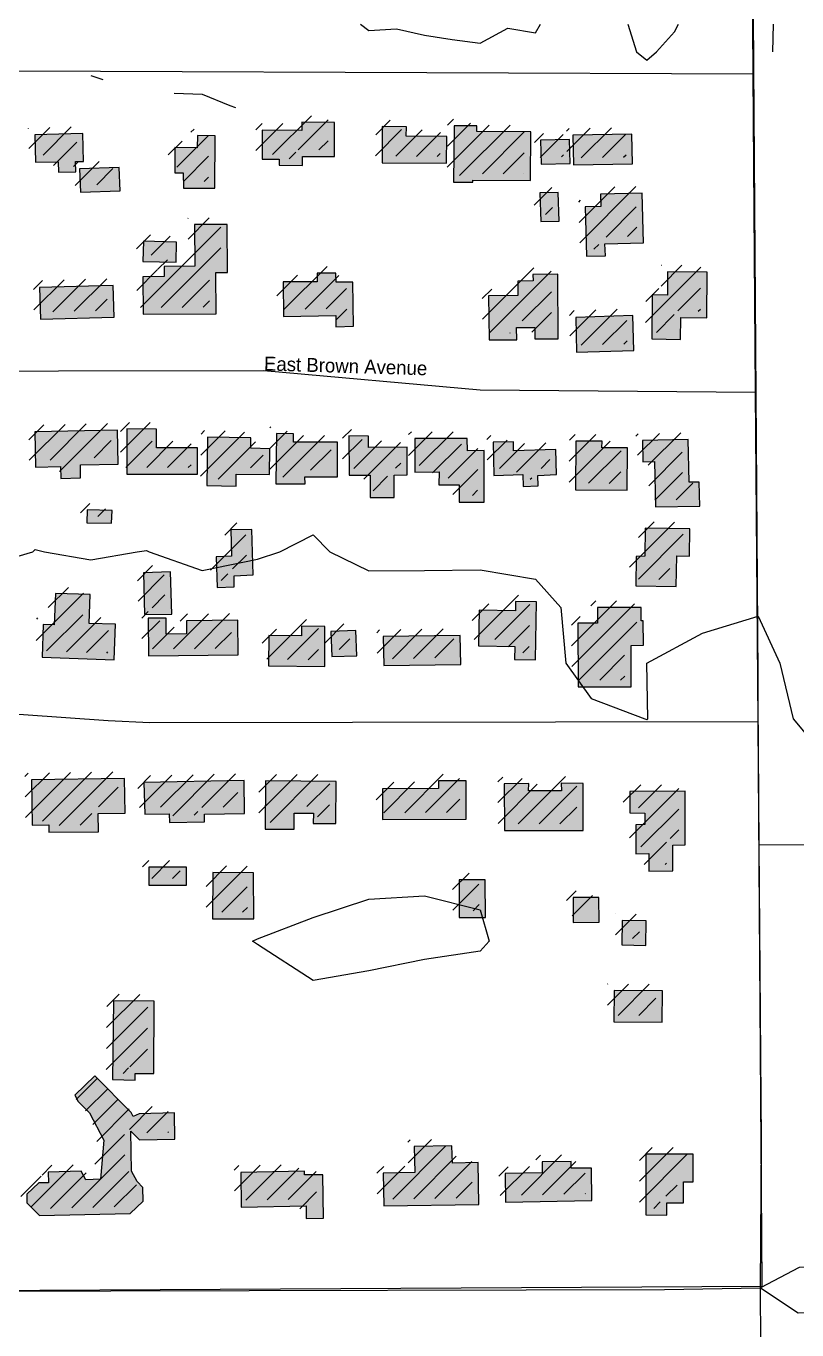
# Model space of a CAD drawing. Extents: x 6438959 to 7279357, y 1424492 to 2039161.
# Drawn here: x 6785905 to 6786737, y 1740423 to 1741830 of the extents above; entities that cross this region are included whole.
import ezdxf

# ---------------------------------------------------------------- set-up
doc = ezdxf.new("R2010")
doc.units = 21
for name, color, linetype in [('BUILDINGS', 9, 'Continuous'), ('CL_LOCAL', 4, 'Continuous'), ('CL_MAJOR', 2, 'Continuous'), ('CONTOUR_1FT', 251, 'Continuous'), ('CONTOUR_MAJOR', 92, 'Continuous'), ('PLSS_QQ', 8, 'Continuous'), ('PLSS_QQ_3D', 7, 'Continuous'), ('ROAD_LABELS', 3, 'Continuous')]:
    doc.layers.add(name, color=color, linetype=linetype)

msp = doc.modelspace()

# ---------------------------------------------------------------- hatches: boundary and pattern name
at = {"layer": 'BUILDINGS_HATCH'}
for points in [[(6786238, 1741726.5), (6786202.6, 1741726.6), (6786202.7, 1741717.9), (6786159.9, 1741718.2), (6786159.9, 1741686.9), (6786178, 1741686.7), (6786178.1, 1741680.2), (6786203.3, 1741680), (6786203.2, 1741689.8), (6786237.7, 1741689.8)], [(6786315.2, 1741711.5), (6786315.4, 1741721.7), (6786289.3, 1741721.9), (6786289.1, 1741682.9), (6786358.8, 1741682.4), (6786359.1, 1741711.1)], [(6786449.6, 1741716.2), (6786391.6, 1741716.5), (6786391.6, 1741722.7), (6786366.9, 1741722.9), (6786366.3, 1741662), (6786387.1, 1741661.8), (6786387.1, 1741664), (6786449.2, 1741663.8)], [(6785967.1, 1741684.3), (6785966.3, 1741714.5), (6785914.5, 1741713), (6785915.3, 1741683.5), (6785939.6, 1741684), (6785940, 1741672.7), (6785958.7, 1741673.3), (6785958.3, 1741684.2)], [(6786065.4, 1741699.3), (6786065.4, 1741672), (6786074.7, 1741672), (6786074.9, 1741655.6), (6786108.8, 1741655.6), (6786109, 1741712), (6786089.9, 1741712.2), (6786089.7, 1741699.1)], [(6786491.6, 1741707.9), (6786460.2, 1741707.2), (6786460.7, 1741681.4), (6786492.1, 1741682)], [(6786558.6, 1741713.9), (6786495, 1741712.6), (6786495.6, 1741680.6), (6786559.4, 1741681.8)], [(6786006.4, 1741652.5), (6786005.3, 1741677.7), (6785962.8, 1741676.2), (6785963.6, 1741651.1)], [(6786480.3, 1741620), (6786479.1, 1741650.9), (6786459.5, 1741650.4), (6786460.6, 1741619.5)], [(6786508.3, 1741635.2), (6786509.6, 1741582), (6786530.1, 1741582.5), (6786529.7, 1741595.3), (6786571.3, 1741596.4), (6786569.9, 1741650.2), (6786524.8, 1741649.1), (6786525.3, 1741635.7)], [(6786031.5, 1741519.5), (6786110, 1741519.8), (6786109.9, 1741564.5), (6786122.2, 1741564.6), (6786122.1, 1741616.3), (6786086.6, 1741616.1), (6786087, 1741571.3), (6786053.9, 1741571), (6786054, 1741560.1), (6786031.1, 1741559.9)], [(6786031, 1741576.3), (6786067, 1741575.5), (6786067.4, 1741597.3), (6786031.7, 1741598.1)], [(6786257.6, 1741554.1), (6786239.7, 1741553.9), (6786239.4, 1741563.8), (6786219.2, 1741563.6), (6786219.2, 1741554.5), (6786182.3, 1741554.2), (6786182.9, 1741517.1), (6786239.2, 1741517.9), (6786239.3, 1741505.9), (6786258.3, 1741506.4)], [(6786479.3, 1741492.9), (6786478.7, 1741562.5), (6786452, 1741562.2), (6786452.1, 1741555.3), (6786435.7, 1741555.2), (6786435.8, 1741539.5), (6786404.2, 1741539.3), (6786404.6, 1741491.6), (6786434.5, 1741491.8), (6786434.3, 1741504.9), (6786454, 1741505.1), (6786454.1, 1741492.7)], [(6786639.6, 1741515.4), (6786640.1, 1741564.9), (6786597.3, 1741565.3), (6786597.2, 1741540.1), (6786580.8, 1741540.4), (6786580.3, 1741492.7), (6786611.1, 1741492.2), (6786611.5, 1741515.9)], [(6785919.6, 1741548.4), (6785920.5, 1741514.2), (6785999.9, 1741516.3), (6785999, 1741550.5)], [(6786499, 1741478.5), (6786560.8, 1741480.1), (6786559.9, 1741518), (6786498.1, 1741516)], [(6785914.5, 1741392.5), (6785915.3, 1741354.3), (6785942.3, 1741354.9), (6785942.7, 1741342.1), (6785963.8, 1741342.7), (6785963.7, 1741356.9), (6786004.4, 1741357.6), (6786003.5, 1741394.3)], [(6786090.1, 1741375), (6786045.8, 1741375), (6786045.9, 1741395.4), (6786013.7, 1741395.5), (6786013.8, 1741346.7), (6786090, 1741346.6)], [(6786167.6, 1741346.2), (6786168, 1741374.2), (6786147.5, 1741374.8), (6786147.7, 1741386.1), (6786100.8, 1741386.8), (6786100.1, 1741334.3), (6786131.7, 1741333.9), (6786131.9, 1741346.6)], [(6786174.7, 1741336.4), (6786206.1, 1741336.3), (6786206, 1741343.9), (6786240.9, 1741343.9), (6786241.2, 1741381.4), (6786193.7, 1741381.3), (6786193.6, 1741390.4), (6786175.2, 1741390.7)], [(6786316.2, 1741375.8), (6786274.6, 1741375.5), (6786274.5, 1741387.8), (6786253.4, 1741388), (6786253.5, 1741345.8), (6786276.3, 1741345.6), (6786276.5, 1741321.6), (6786302.3, 1741321.4), (6786302.1, 1741345.8), (6786316.4, 1741345.9)], [(6786399.4, 1741372.1), (6786381.2, 1741372), (6786381.1, 1741385.4), (6786324.6, 1741385.3), (6786324.6, 1741348.9), (6786350.7, 1741349.1), (6786350.5, 1741335.3), (6786372.2, 1741335.1), (6786372.3, 1741316.5), (6786399.3, 1741316.4)], [(6786570.1, 1741383), (6786570.6, 1741360), (6786583.2, 1741360.5), (6786584.2, 1741311.4), (6786632.2, 1741312.1), (6786631.4, 1741338), (6786620.6, 1741337.9), (6786619.6, 1741384.1)], [(6786440.9, 1741346.2), (6786441.3, 1741333.5), (6786457.7, 1741334), (6786457.3, 1741345.3), (6786477.5, 1741346.2), (6786476.7, 1741373.5), (6786431, 1741372), (6786431, 1741381.8), (6786409, 1741381.3), (6786409.9, 1741345.2)], [(6786497.9, 1741329.9), (6786553.8, 1741329.3), (6786554, 1741375.2), (6786526.5, 1741375.3), (6786526.7, 1741382.3), (6786498.3, 1741382.4)], [(6785997.8, 1741307.6), (6785971.1, 1741308.2), (6785970.6, 1741294.3), (6785997.3, 1741293.8)], [(6786150.1, 1741237.9), (6786148.8, 1741287), (6786125.9, 1741286.5), (6786126.7, 1741258.1), (6786110.3, 1741257.6), (6786111.2, 1741224.5), (6786129.7, 1741225), (6786129.6, 1741237)], [(6786563.5, 1741258), (6786562.9, 1741226.3), (6786606.5, 1741225.6), (6786607.1, 1741258.4), (6786620.9, 1741258.1), (6786621.3, 1741287.6), (6786573.2, 1741288.3), (6786572.6, 1741258.1)], [(6786062.2, 1741195.7), (6786060.7, 1741241.2), (6786031.7, 1741240.2), (6786032.9, 1741195.1)], [(6785974.2, 1741216.8), (6785936.7, 1741217.9), (6785935.5, 1741184.1), (6785923.5, 1741184.3), (6785922.3, 1741149), (6786000.2, 1741146.4), (6786001.4, 1741184.6), (6785973, 1741185.5)], [(6786393.2, 1741161.2), (6786432.5, 1741160.8), (6786432, 1741146.6), (6786454.9, 1741146.4), (6786455.8, 1741208.7), (6786433.3, 1741209.3), (6786433, 1741199.1), (6786393.8, 1741199.8)], [(6786500.8, 1741117), (6786557.9, 1741117.1), (6786557.8, 1741161.8), (6786571.3, 1741162), (6786571.1, 1741188.5), (6786568.8, 1741188.5), (6786568.6, 1741202.7), (6786521.5, 1741202.7), (6786521.6, 1741185.9), (6786500.5, 1741185.8)], [(6786133.8, 1741151.5), (6786133.5, 1741189), (6786078.1, 1741188.5), (6786078.2, 1741174.3), (6786056.3, 1741174.1), (6786056.1, 1741191.2), (6786036.8, 1741191.1), (6786037.1, 1741150.7)], [(6786166.7, 1741139.7), (6786227.3, 1741139.1), (6786227.5, 1741182.4), (6786202.4, 1741182.6), (6786202.4, 1741172), (6786167, 1741172.5)], [(6786260.7, 1741178), (6786234, 1741177), (6786234.8, 1741149.7), (6786261.8, 1741150.7)], [(6786290.9, 1741140), (6786374.1, 1741141.4), (6786373.5, 1741172.7), (6786290.3, 1741171.3)], [(6785910.8, 1741016.7), (6785911.5, 1740967.9), (6785929.6, 1740968.1), (6785929.7, 1740960.1), (6785983, 1740960.5), (6785982.9, 1740980.2), (6786011.8, 1740980.8), (6786011.2, 1741018.3)], [(6786140.7, 1740980.4), (6786140.2, 1741016.1), (6786032.1, 1741013.7), (6786033, 1740979.5), (6786059.6, 1740980.1), (6786059.7, 1740970.6), (6786097.5, 1740971.3), (6786097.4, 1740979.7)], [(6786163.1, 1740963.4), (6786194.2, 1740963.3), (6786194.3, 1740980.8), (6786215.1, 1740980.6), (6786214.9, 1740969.7), (6786239.3, 1740969.5), (6786239.8, 1741015), (6786163.3, 1741015.5)], [(6786289.6, 1740973.9), (6786380.1, 1740974.3), (6786379.8, 1741015.5), (6786349.9, 1741015.6), (6786350, 1741007.2), (6786289.6, 1741007.1)], [(6786421.1, 1741012.5), (6786421.2, 1740961.9), (6786506.2, 1740961.9), (6786506.3, 1741012.9), (6786482.6, 1741013), (6786482.7, 1741004.7), (6786447.2, 1741004.7), (6786447.5, 1741012.7)], [(6786616.3, 1741004.3), (6786556.5, 1741004.2), (6786556.4, 1740980.9), (6786572.8, 1740980.6), (6786572.9, 1740968.3), (6786562.9, 1740968.2), (6786562.9, 1740936.9), (6786577, 1740937), (6786577.1, 1740918), (6786602.9, 1740918.3), (6786603, 1740946.3), (6786616.4, 1740946.4)], [(6786078.2, 1740922.3), (6786037.5, 1740922.4), (6786037.4, 1740903.1), (6786078.1, 1740903)], [(6786150.6, 1740916.4), (6786106.4, 1740916.7), (6786106.2, 1740866.5), (6786150.8, 1740866.5)], [(6786400.9, 1740868.2), (6786400.6, 1740908.9), (6786372.2, 1740908.7), (6786372.5, 1740867.9)], [(6786523.4, 1740863), (6786523.2, 1740889.6), (6786495.3, 1740889.7), (6786495.3, 1740862.8)], [(6786573.7, 1740837.9), (6786574.1, 1740864.5), (6786548.3, 1740865), (6786547.9, 1740838.4)], [(6786042.9, 1740699.6), (6786043.4, 1740777.8), (6785999.2, 1740778.2), (6785998.4, 1740693), (6786022.7, 1740692.5), (6786022.6, 1740699.8)], [(6786591.7, 1740788.9), (6786539.5, 1740789.2), (6786539.2, 1740755.3), (6786591.6, 1740755)], [(6785919.6, 1740546.3), (6786017.4, 1740548.6), (6786031.4, 1740561.8), (6786031, 1740576.4), (6786024.8, 1740582.9), (6786018.8, 1740594.1), (6786017.9, 1740637.5), (6786027.3, 1740628.1), (6786065.7, 1740628.7), (6786065.2, 1740657.1), (6786027.1, 1740656.1), (6786020.7, 1740653.1), (6786018.3, 1740657.5), (6785979.3, 1740697.2), (6785957.8, 1740676.3), (6785961.4, 1740669.4), (6785973.5, 1740657.1), (6785989, 1740627.7), (6785985.2, 1740585.5), (6785969.4, 1740585), (6785964.6, 1740594.1), (6785928.9, 1740593), (6785929.3, 1740581.7), (6785918.7, 1740581.7), (6785906, 1740569.2), (6785906, 1740560.1)], [(6786291, 1740556.7), (6786393.5, 1740558.2), (6786392.8, 1740603.4), (6786365, 1740602.8), (6786364.6, 1740621.4), (6786323.8, 1740620.7), (6786324.4, 1740592.6), (6786290.4, 1740592)], [(6786625, 1740612.6), (6786573.8, 1740612.5), (6786573.7, 1740547), (6786596.3, 1740546.8), (6786596.5, 1740559.9), (6786614.3, 1740560), (6786614.4, 1740582.6), (6786625, 1740582.7)], [(6786421.9, 1740591.6), (6786422.5, 1740560.7), (6786515.6, 1740562.5), (6786515, 1740597.5), (6786493.3, 1740597.3), (6786493.3, 1740604.6), (6786461.9, 1740604.3), (6786462, 1740592.3)], [(6786205.4, 1740594.2), (6786136.6, 1740592.9), (6786137.2, 1740555.4), (6786207.2, 1740556.7), (6786207.3, 1740543.2), (6786225.8, 1740543.4), (6786225.1, 1740590.4), (6786205.5, 1740590.2)]]:
    msp.add_hatch(color=251, dxfattribs=at).paths.add_polyline_path(points)
at = {"layer": 'BUILDINGS_SHADOW'}
h = msp.add_hatch(dxfattribs=at)
h.set_pattern_fill('ANSI31', scale=5)
h.paths.add_polyline_path([(6785960.2, 1741691.5), (6785959.4, 1741721.7), (6785907.5, 1741720.2), (6785908.3, 1741690.7), (6785932.7, 1741691.2), (6785933, 1741679.9), (6785951.8, 1741680.5), (6785951.4, 1741691.4)])
h = msp.add_hatch(dxfattribs=at)
h.set_pattern_fill('ANSI31', scale=5)
h.paths.add_polyline_path([(6786231.1, 1741733.7), (6786195.6, 1741733.8), (6786195.7, 1741725.1), (6786152.9, 1741725.4), (6786152.9, 1741694.1), (6786171.1, 1741693.9), (6786171.1, 1741687.4), (6786196.3, 1741687.2), (6786196.2, 1741697), (6786230.8, 1741696.9)])
h = msp.add_hatch(dxfattribs=at)
h.set_pattern_fill('ANSI31', scale=5)
h.paths.add_polyline_path([(6786308.2, 1741718.7), (6786308.5, 1741728.9), (6786282.4, 1741729), (6786282.1, 1741690.1), (6786351.8, 1741689.6), (6786352.2, 1741718.3)])
h = msp.add_hatch(dxfattribs=at)
h.set_pattern_fill('ANSI31', scale=5)
h.paths.add_polyline_path([(6786442.7, 1741723.4), (6786384.7, 1741723.7), (6786384.6, 1741729.9), (6786360, 1741730), (6786359.3, 1741669.2), (6786380.1, 1741669), (6786380.1, 1741671.2), (6786442.2, 1741671)])
h = msp.add_hatch(dxfattribs=at)
h.set_pattern_fill('ANSI31', scale=5)
h.paths.add_polyline_path([(6786551.6, 1741721.1), (6786488.1, 1741719.8), (6786488.6, 1741687.8), (6786552.5, 1741689)])
h = msp.add_hatch(dxfattribs=at)
h.set_pattern_fill('ANSI31', scale=5)
h.paths.add_polyline_path([(6786058.5, 1741706.5), (6786058.4, 1741679.1), (6786067.8, 1741679.2), (6786067.9, 1741662.8), (6786101.9, 1741662.8), (6786102, 1741719.2), (6786083, 1741719.4), (6786082.8, 1741706.3)])
h = msp.add_hatch(dxfattribs=at)
h.set_pattern_fill('ANSI31', scale=5)
h.paths.add_polyline_path([(6786484.6, 1741715), (6786453.3, 1741714.4), (6786453.8, 1741688.6), (6786485.1, 1741689.2)])
h = msp.add_hatch(dxfattribs=at)
h.set_pattern_fill('ANSI31', scale=5)
h.paths.add_polyline_path([(6785999.4, 1741659.7), (6785998.3, 1741684.8), (6785955.9, 1741683.4), (6785956.7, 1741658.3)])
h = msp.add_hatch(dxfattribs=at)
h.set_pattern_fill('ANSI31', scale=5)
h.paths.add_polyline_path([(6786473.3, 1741627.2), (6786472.2, 1741658.1), (6786452.6, 1741657.6), (6786453.7, 1741626.7)])
h = msp.add_hatch(dxfattribs=at)
h.set_pattern_fill('ANSI31', scale=5)
h.paths.add_polyline_path([(6786501.3, 1741642.4), (6786502.6, 1741589.2), (6786523.1, 1741589.7), (6786522.7, 1741602.5), (6786564.3, 1741603.6), (6786563, 1741657.4), (6786517.9, 1741656.3), (6786518.3, 1741642.9)])
h = msp.add_hatch(dxfattribs=at)
h.set_pattern_fill('ANSI31', scale=5)
h.paths.add_polyline_path([(6786024.5, 1741526.7), (6786103, 1741526.9), (6786102.9, 1741571.7), (6786115.2, 1741571.8), (6786115.1, 1741623.5), (6786079.7, 1741623.2), (6786080, 1741578.5), (6786046.9, 1741578.2), (6786047, 1741567.3), (6786024.2, 1741567.1)])
h = msp.add_hatch(dxfattribs=at)
h.set_pattern_fill('ANSI31', scale=5)
h.paths.add_polyline_path([(6786024.1, 1741583.5), (6786060.1, 1741582.7), (6786060.5, 1741604.5), (6786024.8, 1741605.3)])
h = msp.add_hatch(dxfattribs=at)
h.set_pattern_fill('ANSI31', scale=5)
h.paths.add_polyline_path([(6786250.7, 1741561.3), (6786232.8, 1741561.1), (6786232.4, 1741571), (6786212.2, 1741570.8), (6786212.3, 1741561.7), (6786175.4, 1741561.4), (6786176, 1741524.3), (6786232.2, 1741525.1), (6786232.3, 1741513.1), (6786251.3, 1741513.6)])
h = msp.add_hatch(dxfattribs=at)
h.set_pattern_fill('ANSI31', scale=5)
h.paths.add_polyline_path([(6786472.3, 1741500.1), (6786471.7, 1741569.7), (6786445.1, 1741569.4), (6786445.1, 1741562.5), (6786428.7, 1741562.4), (6786428.9, 1741546.7), (6786397.2, 1741546.5), (6786397.6, 1741498.8), (6786427.5, 1741499), (6786427.4, 1741512.1), (6786447, 1741512.3), (6786447.1, 1741499.9)])
h = msp.add_hatch(dxfattribs=at)
h.set_pattern_fill('ANSI31', scale=5)
h.paths.add_polyline_path([(6786632.7, 1741522.5), (6786633.1, 1741572.1), (6786590.4, 1741572.5), (6786590.3, 1741547.3), (6786573.9, 1741547.6), (6786573.4, 1741499.9), (6786604.1, 1741499.4), (6786604.5, 1741523)])
h = msp.add_hatch(dxfattribs=at)
h.set_pattern_fill('ANSI31', scale=5)
h.paths.add_polyline_path([(6785912.7, 1741555.6), (6785913.5, 1741521.4), (6785992.9, 1741523.5), (6785992, 1741557.7)])
h = msp.add_hatch(dxfattribs=at)
h.set_pattern_fill('ANSI31', scale=5)
h.paths.add_polyline_path([(6786492.1, 1741485.7), (6786553.9, 1741487.3), (6786553, 1741525.2), (6786491.2, 1741523.2)])
h = msp.add_hatch(dxfattribs=at)
h.set_pattern_fill('ANSI31', scale=5)
h.paths.add_polyline_path([(6785907.5, 1741399.7), (6785908.4, 1741361.5), (6785935.3, 1741362.1), (6785935.7, 1741349.3), (6785956.8, 1741349.9), (6785956.7, 1741364.1), (6785997.4, 1741364.8), (6785996.5, 1741401.5)])
h = msp.add_hatch(dxfattribs=at)
h.set_pattern_fill('ANSI31', scale=5)
h.paths.add_polyline_path([(6786083.1, 1741382.2), (6786038.9, 1741382.2), (6786039, 1741402.6), (6786006.8, 1741402.7), (6786006.9, 1741353.9), (6786083, 1741353.8)])
h = msp.add_hatch(dxfattribs=at)
h.set_pattern_fill('ANSI31', scale=5)
h.paths.add_polyline_path([(6786167.8, 1741343.6), (6786199.1, 1741343.5), (6786199.1, 1741351.1), (6786233.9, 1741351.1), (6786234.2, 1741388.6), (6786186.8, 1741388.5), (6786186.7, 1741397.6), (6786168.2, 1741397.9)])
h = msp.add_hatch(dxfattribs=at)
h.set_pattern_fill('ANSI31', scale=5)
h.paths.add_polyline_path([(6786160.7, 1741353.4), (6786161, 1741381.4), (6786140.5, 1741382), (6786140.7, 1741393.3), (6786093.9, 1741394), (6786093.1, 1741341.5), (6786124.7, 1741341.1), (6786124.9, 1741353.8)])
h = msp.add_hatch(dxfattribs=at)
h.set_pattern_fill('ANSI31', scale=5)
h.paths.add_polyline_path([(6786309.2, 1741383), (6786267.6, 1741382.6), (6786267.5, 1741395), (6786246.5, 1741395.2), (6786246.5, 1741353), (6786269.4, 1741352.8), (6786269.6, 1741328.8), (6786295.3, 1741328.6), (6786295.1, 1741353), (6786309.5, 1741353.1)])
h = msp.add_hatch(dxfattribs=at)
h.set_pattern_fill('ANSI31', scale=5)
h.paths.add_polyline_path([(6786392.5, 1741379.3), (6786374.3, 1741379.2), (6786374.2, 1741392.6), (6786317.7, 1741392.5), (6786317.7, 1741356.1), (6786343.7, 1741356.3), (6786343.6, 1741342.5), (6786365.2, 1741342.3), (6786365.4, 1741323.7), (6786392.3, 1741323.6)])
h = msp.add_hatch(dxfattribs=at)
h.set_pattern_fill('ANSI31', scale=5)
h.paths.add_polyline_path([(6786434, 1741353.4), (6786434.4, 1741340.7), (6786450.8, 1741341.2), (6786450.4, 1741352.5), (6786470.6, 1741353.4), (6786469.8, 1741380.7), (6786424.1, 1741379.2), (6786424, 1741389), (6786402.1, 1741388.5), (6786402.9, 1741352.4)])
h = msp.add_hatch(dxfattribs=at)
h.set_pattern_fill('ANSI31', scale=5)
h.paths.add_polyline_path([(6786490.9, 1741337.1), (6786546.9, 1741336.5), (6786547.1, 1741382.4), (6786519.6, 1741382.5), (6786519.8, 1741389.4), (6786491.4, 1741389.6)])
h = msp.add_hatch(dxfattribs=at)
h.set_pattern_fill('ANSI31', scale=5)
h.paths.add_polyline_path([(6786563.1, 1741390.2), (6786563.6, 1741367.2), (6786576.2, 1741367.7), (6786577.2, 1741318.5), (6786625.2, 1741319.3), (6786624.4, 1741345.2), (6786613.6, 1741345.1), (6786612.6, 1741391.3)])
h = msp.add_hatch(dxfattribs=at)
h.set_pattern_fill('ANSI31', scale=5)
h.paths.add_polyline_path([(6785990.8, 1741314.8), (6785964.1, 1741315.3), (6785963.7, 1741301.5), (6785990.3, 1741301)])
h = msp.add_hatch(dxfattribs=at)
h.set_pattern_fill('ANSI31', scale=5)
h.paths.add_polyline_path([(6786143.1, 1741245.1), (6786141.8, 1741294.2), (6786119, 1741293.7), (6786119.8, 1741265.3), (6786103.4, 1741264.8), (6786104.3, 1741231.7), (6786122.7, 1741232.2), (6786122.6, 1741244.2)])
h = msp.add_hatch(dxfattribs=at)
h.set_pattern_fill('ANSI31', scale=5)
h.paths.add_polyline_path([(6786556.6, 1741265.2), (6786555.9, 1741233.5), (6786599.6, 1741232.8), (6786600.2, 1741265.6), (6786614, 1741265.3), (6786614.3, 1741294.8), (6786566.3, 1741295.5), (6786565.6, 1741265.3)])
h = msp.add_hatch(dxfattribs=at)
h.set_pattern_fill('ANSI31', scale=5)
h.paths.add_polyline_path([(6786055.3, 1741202.8), (6786053.7, 1741248.4), (6786024.8, 1741247.4), (6786026, 1741202.2)])
h = msp.add_hatch(dxfattribs=at)
h.set_pattern_fill('ANSI31', scale=5)
h.paths.add_polyline_path([(6785967.2, 1741224), (6785929.7, 1741225.1), (6785928.5, 1741191.3), (6785916.5, 1741191.5), (6785915.4, 1741156.2), (6785993.3, 1741153.5), (6785994.4, 1741191.8), (6785966, 1741192.7)])
h = msp.add_hatch(dxfattribs=at)
h.set_pattern_fill('ANSI31', scale=5)
h.paths.add_polyline_path([(6786386.3, 1741168.4), (6786425.5, 1741168), (6786425.1, 1741153.8), (6786447.9, 1741153.6), (6786448.9, 1741215.9), (6786426.3, 1741216.4), (6786426.1, 1741206.3), (6786386.8, 1741207)])
h = msp.add_hatch(dxfattribs=at)
h.set_pattern_fill('ANSI31', scale=5)
h.paths.add_polyline_path([(6786493.9, 1741124.2), (6786551, 1741124.3), (6786550.9, 1741169), (6786564.4, 1741169.2), (6786564.2, 1741195.7), (6786561.8, 1741195.7), (6786561.7, 1741209.9), (6786514.5, 1741209.9), (6786514.7, 1741193.1), (6786493.6, 1741193)])
h = msp.add_hatch(dxfattribs=at)
h.set_pattern_fill('ANSI31', scale=5)
h.paths.add_polyline_path([(6786126.8, 1741158.6), (6786126.5, 1741196.2), (6786071.2, 1741195.7), (6786071.3, 1741181.5), (6786049.3, 1741181.3), (6786049.2, 1741198.4), (6786029.8, 1741198.3), (6786030.2, 1741157.9)])
h = msp.add_hatch(dxfattribs=at)
h.set_pattern_fill('ANSI31', scale=5)
h.paths.add_polyline_path([(6786159.7, 1741146.9), (6786220.4, 1741146.3), (6786220.6, 1741189.6), (6786195.4, 1741189.8), (6786195.5, 1741179.2), (6786160.1, 1741179.7)])
h = msp.add_hatch(dxfattribs=at)
h.set_pattern_fill('ANSI31', scale=5)
h.paths.add_polyline_path([(6786253.7, 1741185.2), (6786227.1, 1741184.2), (6786227.9, 1741156.9), (6786254.8, 1741157.9)])
h = msp.add_hatch(dxfattribs=at)
h.set_pattern_fill('ANSI31', scale=5)
h.paths.add_polyline_path([(6786283.9, 1741147.2), (6786367.1, 1741148.6), (6786366.6, 1741179.9), (6786283.4, 1741178.5)])
h = msp.add_hatch(dxfattribs=at)
h.set_pattern_fill('ANSI31', scale=5)
h.paths.add_polyline_path([(6785903.8, 1741023.9), (6785904.5, 1740975.1), (6785922.7, 1740975.3), (6785922.8, 1740967.3), (6785976.1, 1740967.7), (6785975.9, 1740987.4), (6786004.9, 1740988), (6786004.3, 1741025.5)])
h = msp.add_hatch(dxfattribs=at)
h.set_pattern_fill('ANSI31', scale=5)
h.paths.add_polyline_path([(6786133.8, 1740987.6), (6786133.2, 1741023.2), (6786025.1, 1741020.9), (6786026, 1740986.7), (6786052.7, 1740987.3), (6786052.7, 1740977.8), (6786090.5, 1740978.5), (6786090.4, 1740986.8)])
h = msp.add_hatch(dxfattribs=at)
h.set_pattern_fill('ANSI31', scale=5)
h.paths.add_polyline_path([(6786156.2, 1740970.6), (6786187.2, 1740970.5), (6786187.4, 1740988), (6786208.2, 1740987.8), (6786208, 1740976.9), (6786232.3, 1740976.7), (6786232.8, 1741022.2), (6786156.4, 1741022.7)])
h = msp.add_hatch(dxfattribs=at)
h.set_pattern_fill('ANSI31', scale=5)
h.paths.add_polyline_path([(6786282.7, 1740981.1), (6786373.2, 1740981.5), (6786372.8, 1741022.7), (6786342.9, 1741022.8), (6786343, 1741014.4), (6786282.7, 1741014.3)])
h = msp.add_hatch(dxfattribs=at)
h.set_pattern_fill('ANSI31', scale=5)
h.paths.add_polyline_path([(6786414.2, 1741019.7), (6786414.3, 1740969.1), (6786499.2, 1740969.1), (6786499.4, 1741020.1), (6786475.7, 1741020.2), (6786475.7, 1741011.9), (6786440.3, 1741011.9), (6786440.5, 1741019.9)])
h = msp.add_hatch(dxfattribs=at)
h.set_pattern_fill('ANSI31', scale=5)
h.paths.add_polyline_path([(6786609.3, 1741011.5), (6786549.6, 1741011.4), (6786549.5, 1740988.1), (6786565.9, 1740987.8), (6786566, 1740975.5), (6786556, 1740975.4), (6786556, 1740944.1), (6786570, 1740944.2), (6786570.2, 1740925.2), (6786596, 1740925.4), (6786596, 1740953.5), (6786609.5, 1740953.6)])
h = msp.add_hatch(dxfattribs=at)
h.set_pattern_fill('ANSI31', scale=5)
h.paths.add_polyline_path([(6786071.3, 1740929.5), (6786030.6, 1740929.6), (6786030.4, 1740910.3), (6786071.2, 1740910.2)])
h = msp.add_hatch(dxfattribs=at)
h.set_pattern_fill('ANSI31', scale=5)
h.paths.add_polyline_path([(6786143.7, 1740923.6), (6786099.5, 1740923.9), (6786099.3, 1740873.7), (6786143.8, 1740873.7)])
h = msp.add_hatch(dxfattribs=at)
h.set_pattern_fill('ANSI31', scale=5)
h.paths.add_polyline_path([(6786394, 1740875.4), (6786393.6, 1740916.1), (6786365.2, 1740915.9), (6786365.5, 1740875.1)])
h = msp.add_hatch(dxfattribs=at)
h.set_pattern_fill('ANSI31', scale=5)
h.paths.add_polyline_path([(6786516.4, 1740870.2), (6786516.2, 1740896.8), (6786488.4, 1740896.9), (6786488.3, 1740869.9)])
h = msp.add_hatch(dxfattribs=at)
h.set_pattern_fill('ANSI31', scale=5)
h.paths.add_polyline_path([(6786566.7, 1740845.1), (6786567.1, 1740871.7), (6786541.3, 1740872.2), (6786541, 1740845.6)])
h = msp.add_hatch(dxfattribs=at)
h.set_pattern_fill('ANSI31', scale=5)
h.paths.add_polyline_path([(6786584.7, 1740796.1), (6786532.6, 1740796.4), (6786532.3, 1740762.5), (6786584.7, 1740762.2)])
h = msp.add_hatch(dxfattribs=at)
h.set_pattern_fill('ANSI31', scale=5)
h.paths.add_polyline_path([(6786035.9, 1740706.8), (6786036.4, 1740785), (6785992.2, 1740785.4), (6785991.4, 1740700.2), (6786015.8, 1740699.7), (6786015.7, 1740707)])
h = msp.add_hatch(dxfattribs=at)
h.set_pattern_fill('ANSI31', scale=5)
h.paths.add_polyline_path([(6785912.7, 1740553.5), (6786010.5, 1740555.8), (6786024.4, 1740569), (6786024, 1740583.6), (6786017.8, 1740590.1), (6786011.9, 1740601.3), (6786010.9, 1740644.6), (6786020.4, 1740635.3), (6786058.8, 1740635.9), (6786058.2, 1740664.3), (6786020.2, 1740663.3), (6786013.7, 1740660.3), (6786011.4, 1740664.7), (6785972.4, 1740704.4), (6785950.9, 1740683.5), (6785954.4, 1740676.6), (6785966.5, 1740664.3), (6785982, 1740634.9), (6785978.3, 1740592.7), (6785962.4, 1740592.2), (6785957.7, 1740601.2), (6785922, 1740600.2), (6785922.3, 1740588.9), (6785911.8, 1740588.9), (6785899, 1740576.4), (6785899.1, 1740567.3)])
h = msp.add_hatch(dxfattribs=at)
h.set_pattern_fill('ANSI31', scale=5)
h.paths.add_polyline_path([(6786284, 1740563.9), (6786386.5, 1740565.4), (6786385.9, 1740610.6), (6786358.1, 1740610), (6786357.6, 1740628.6), (6786316.9, 1740627.9), (6786317.4, 1740599.8), (6786283.4, 1740599.2)])
h = msp.add_hatch(dxfattribs=at)
h.set_pattern_fill('ANSI31', scale=5)
h.paths.add_polyline_path([(6786415, 1740598.8), (6786415.5, 1740567.9), (6786508.7, 1740569.7), (6786508.1, 1740604.7), (6786486.4, 1740604.5), (6786486.3, 1740611.8), (6786455, 1740611.5), (6786455.1, 1740599.5)])
h = msp.add_hatch(dxfattribs=at)
h.set_pattern_fill('ANSI31', scale=5)
h.paths.add_polyline_path([(6786618.1, 1740619.8), (6786566.8, 1740619.7), (6786566.8, 1740554.2), (6786589.3, 1740554), (6786589.5, 1740567.1), (6786607.4, 1740567.2), (6786607.5, 1740589.8), (6786618, 1740589.9)])
h = msp.add_hatch(dxfattribs=at)
h.set_pattern_fill('ANSI31', scale=5)
h.paths.add_polyline_path([(6786198.5, 1740601.4), (6786129.6, 1740600.1), (6786130.2, 1740562.6), (6786200.2, 1740563.9), (6786200.4, 1740550.4), (6786218.8, 1740550.6), (6786218.1, 1740597.6), (6786198.5, 1740597.4)])

# ---------------------------------------------------------------- linework, layer by layer
at = {"layer": 'BUILDINGS'}
for points in [[(6786238, 1741726.5), (6786202.6, 1741726.6), (6786202.7, 1741717.9), (6786159.9, 1741718.2), (6786159.9, 1741686.9), (6786178, 1741686.7), (6786178.1, 1741680.2), (6786203.3, 1741680), (6786203.2, 1741689.8), (6786237.7, 1741689.8), (6786238, 1741726.5)], [(6786315.2, 1741711.5), (6786315.4, 1741721.7), (6786289.3, 1741721.9), (6786289.1, 1741682.9), (6786358.8, 1741682.4), (6786359.1, 1741711.1), (6786315.2, 1741711.5)], [(6786449.6, 1741716.2), (6786391.6, 1741716.5), (6786391.6, 1741722.7), (6786366.9, 1741722.9), (6786366.3, 1741662), (6786387.1, 1741661.8), (6786387.1, 1741664), (6786449.2, 1741663.8), (6786449.6, 1741716.2)], [(6785967.1, 1741684.3), (6785966.3, 1741714.5), (6785914.5, 1741713), (6785915.3, 1741683.5), (6785939.6, 1741684), (6785940, 1741672.7), (6785958.7, 1741673.3), (6785958.3, 1741684.2), (6785967.1, 1741684.3)], [(6786065.4, 1741699.3), (6786065.4, 1741672), (6786074.7, 1741672), (6786074.9, 1741655.6), (6786108.8, 1741655.6), (6786109, 1741712), (6786089.9, 1741712.2), (6786089.7, 1741699.1), (6786065.4, 1741699.3)], [(6786491.6, 1741707.9), (6786460.2, 1741707.2), (6786460.7, 1741681.4), (6786492.1, 1741682), (6786491.6, 1741707.9)], [(6786558.6, 1741713.9), (6786495, 1741712.6), (6786495.6, 1741680.6), (6786559.4, 1741681.8), (6786558.6, 1741713.9)], [(6786006.4, 1741652.5), (6786005.3, 1741677.7), (6785962.8, 1741676.2), (6785963.6, 1741651.1), (6786006.4, 1741652.5)], [(6786480.3, 1741620), (6786479.1, 1741650.9), (6786459.5, 1741650.4), (6786460.6, 1741619.5), (6786480.3, 1741620)], [(6786508.3, 1741635.2), (6786509.6, 1741582), (6786530.1, 1741582.5), (6786529.7, 1741595.3), (6786571.3, 1741596.4), (6786569.9, 1741650.2), (6786524.8, 1741649.1), (6786525.3, 1741635.7), (6786508.3, 1741635.2)], [(6786031.5, 1741519.5), (6786110, 1741519.8), (6786109.9, 1741564.5), (6786122.2, 1741564.6), (6786122.1, 1741616.3), (6786086.6, 1741616.1), (6786087, 1741571.3), (6786053.9, 1741571), (6786054, 1741560.1), (6786031.1, 1741559.9), (6786031.5, 1741519.5)], [(6786031, 1741576.3), (6786067, 1741575.5), (6786067.4, 1741597.3), (6786031.7, 1741598.1), (6786031, 1741576.3)], [(6786257.6, 1741554.1), (6786239.7, 1741553.9), (6786239.4, 1741563.8), (6786219.2, 1741563.6), (6786219.2, 1741554.5), (6786182.3, 1741554.2), (6786182.9, 1741517.1), (6786239.2, 1741517.9), (6786239.3, 1741505.9), (6786258.3, 1741506.4), (6786257.6, 1741554.1)], [(6786479.3, 1741492.9), (6786478.7, 1741562.5), (6786452, 1741562.2), (6786452.1, 1741555.3), (6786435.7, 1741555.2), (6786435.8, 1741539.5), (6786404.2, 1741539.3), (6786404.6, 1741491.6), (6786434.5, 1741491.8), (6786434.3, 1741504.9), (6786454, 1741505.1), (6786454.1, 1741492.7), (6786479.3, 1741492.9)], [(6786639.6, 1741515.4), (6786640.1, 1741564.9), (6786597.3, 1741565.3), (6786597.2, 1741540.1), (6786580.8, 1741540.4), (6786580.3, 1741492.7), (6786611.1, 1741492.2), (6786611.5, 1741515.9), (6786639.6, 1741515.4)], [(6785919.6, 1741548.4), (6785920.5, 1741514.2), (6785999.9, 1741516.3), (6785999, 1741550.5), (6785919.6, 1741548.4)], [(6786499, 1741478.5), (6786560.8, 1741480.1), (6786559.9, 1741518), (6786498.1, 1741516), (6786499, 1741478.5)], [(6785914.5, 1741392.5), (6785915.3, 1741354.3), (6785942.3, 1741354.9), (6785942.7, 1741342.1), (6785963.8, 1741342.7), (6785963.7, 1741356.9), (6786004.4, 1741357.6), (6786003.5, 1741394.3), (6785914.5, 1741392.5)], [(6786090.1, 1741375), (6786045.8, 1741375), (6786045.9, 1741395.4), (6786013.7, 1741395.5), (6786013.8, 1741346.7), (6786090, 1741346.6), (6786090.1, 1741375)], [(6786167.6, 1741346.2), (6786168, 1741374.2), (6786147.5, 1741374.8), (6786147.7, 1741386.1), (6786100.8, 1741386.8), (6786100.1, 1741334.3), (6786131.7, 1741333.9), (6786131.9, 1741346.6), (6786167.6, 1741346.2)], [(6786174.7, 1741336.4), (6786206.1, 1741336.3), (6786206, 1741343.9), (6786240.9, 1741343.9), (6786241.2, 1741381.4), (6786193.7, 1741381.3), (6786193.6, 1741390.4), (6786175.2, 1741390.7), (6786174.7, 1741336.4)], [(6786316.2, 1741375.8), (6786274.6, 1741375.5), (6786274.5, 1741387.8), (6786253.4, 1741388), (6786253.5, 1741345.8), (6786276.3, 1741345.6), (6786276.5, 1741321.6), (6786302.3, 1741321.4), (6786302.1, 1741345.8), (6786316.4, 1741345.9), (6786316.2, 1741375.8)], [(6786399.4, 1741372.1), (6786381.2, 1741372), (6786381.1, 1741385.4), (6786324.6, 1741385.3), (6786324.6, 1741348.9), (6786350.7, 1741349.1), (6786350.5, 1741335.3), (6786372.2, 1741335.1), (6786372.3, 1741316.5), (6786399.3, 1741316.4), (6786399.4, 1741372.1)], [(6786570.1, 1741383), (6786570.6, 1741360), (6786583.2, 1741360.5), (6786584.2, 1741311.4), (6786632.2, 1741312.1), (6786631.4, 1741338), (6786620.6, 1741337.9), (6786619.6, 1741384.1), (6786570.1, 1741383)], [(6786440.9, 1741346.2), (6786441.3, 1741333.5), (6786457.7, 1741334), (6786457.3, 1741345.3), (6786477.5, 1741346.2), (6786476.7, 1741373.5), (6786431, 1741372), (6786431, 1741381.8), (6786409, 1741381.3), (6786409.9, 1741345.2), (6786440.9, 1741346.2)], [(6786497.9, 1741329.9), (6786553.8, 1741329.3), (6786554, 1741375.2), (6786526.5, 1741375.3), (6786526.7, 1741382.3), (6786498.3, 1741382.4), (6786497.9, 1741329.9)], [(6785997.8, 1741307.6), (6785971.1, 1741308.2), (6785970.6, 1741294.3), (6785997.3, 1741293.8), (6785997.8, 1741307.6)], [(6786150.1, 1741237.9), (6786148.8, 1741287), (6786125.9, 1741286.5), (6786126.7, 1741258.1), (6786110.3, 1741257.6), (6786111.2, 1741224.5), (6786129.7, 1741225), (6786129.6, 1741237), (6786150.1, 1741237.9)], [(6786563.5, 1741258), (6786562.9, 1741226.3), (6786606.5, 1741225.6), (6786607.1, 1741258.4), (6786620.9, 1741258.1), (6786621.3, 1741287.6), (6786573.2, 1741288.3), (6786572.6, 1741258.1), (6786563.5, 1741258)], [(6786062.2, 1741195.7), (6786060.7, 1741241.2), (6786031.7, 1741240.2), (6786032.9, 1741195.1), (6786062.2, 1741195.7)], [(6785974.2, 1741216.8), (6785936.7, 1741217.9), (6785935.5, 1741184.1), (6785923.5, 1741184.3), (6785922.3, 1741149), (6786000.2, 1741146.4), (6786001.4, 1741184.6), (6785973, 1741185.5), (6785974.2, 1741216.8)], [(6786393.2, 1741161.2), (6786432.5, 1741160.8), (6786432, 1741146.6), (6786454.9, 1741146.4), (6786455.8, 1741208.7), (6786433.3, 1741209.3), (6786433, 1741199.1), (6786393.8, 1741199.8), (6786393.2, 1741161.2)], [(6786500.8, 1741117), (6786557.9, 1741117.1), (6786557.8, 1741161.8), (6786571.3, 1741162), (6786571.1, 1741188.5), (6786568.8, 1741188.5), (6786568.6, 1741202.7), (6786521.5, 1741202.7), (6786521.6, 1741185.9), (6786500.5, 1741185.8), (6786500.8, 1741117)], [(6786133.8, 1741151.5), (6786133.5, 1741189), (6786078.1, 1741188.5), (6786078.2, 1741174.3), (6786056.3, 1741174.1), (6786056.1, 1741191.2), (6786036.8, 1741191.1), (6786037.1, 1741150.7), (6786133.8, 1741151.5)], [(6786166.7, 1741139.7), (6786227.3, 1741139.1), (6786227.5, 1741182.4), (6786202.4, 1741182.6), (6786202.4, 1741172), (6786167, 1741172.5), (6786166.7, 1741139.7)], [(6786260.7, 1741178), (6786234, 1741177), (6786234.8, 1741149.7), (6786261.8, 1741150.7), (6786260.7, 1741178)], [(6786290.9, 1741140), (6786374.1, 1741141.4), (6786373.5, 1741172.7), (6786290.3, 1741171.3), (6786290.9, 1741140)], [(6785910.8, 1741016.7), (6785911.5, 1740967.9), (6785929.6, 1740968.1), (6785929.7, 1740960.1), (6785983, 1740960.5), (6785982.9, 1740980.2), (6786011.8, 1740980.8), (6786011.2, 1741018.3), (6785910.8, 1741016.7)], [(6786140.7, 1740980.4), (6786140.2, 1741016.1), (6786032.1, 1741013.7), (6786033, 1740979.5), (6786059.6, 1740980.1), (6786059.7, 1740970.6), (6786097.5, 1740971.3), (6786097.4, 1740979.7), (6786140.7, 1740980.4)], [(6786163.1, 1740963.4), (6786194.2, 1740963.3), (6786194.3, 1740980.8), (6786215.1, 1740980.6), (6786214.9, 1740969.7), (6786239.3, 1740969.5), (6786239.8, 1741015), (6786163.3, 1741015.5), (6786163.1, 1740963.4)], [(6786289.6, 1740973.9), (6786380.1, 1740974.3), (6786379.8, 1741015.5), (6786349.9, 1741015.6), (6786350, 1741007.2), (6786289.6, 1741007.1), (6786289.6, 1740973.9)], [(6786421.1, 1741012.5), (6786421.2, 1740961.9), (6786506.2, 1740961.9), (6786506.3, 1741012.9), (6786482.6, 1741013), (6786482.7, 1741004.7), (6786447.2, 1741004.7), (6786447.5, 1741012.7), (6786421.1, 1741012.5)], [(6786616.3, 1741004.3), (6786556.5, 1741004.2), (6786556.4, 1740980.9), (6786572.8, 1740980.6), (6786572.9, 1740968.3), (6786562.9, 1740968.2), (6786562.9, 1740936.9), (6786577, 1740937), (6786577.1, 1740918), (6786602.9, 1740918.3), (6786603, 1740946.3), (6786616.4, 1740946.4), (6786616.3, 1741004.3)], [(6786078.2, 1740922.3), (6786037.5, 1740922.4), (6786037.4, 1740903.1), (6786078.1, 1740903), (6786078.2, 1740922.3)], [(6786150.6, 1740916.4), (6786106.4, 1740916.7), (6786106.2, 1740866.5), (6786150.8, 1740866.5), (6786150.6, 1740916.4)], [(6786400.9, 1740868.2), (6786400.6, 1740908.9), (6786372.2, 1740908.7), (6786372.5, 1740867.9), (6786400.9, 1740868.2)], [(6786523.4, 1740863), (6786523.2, 1740889.6), (6786495.3, 1740889.7), (6786495.3, 1740862.8), (6786523.4, 1740863)], [(6786573.7, 1740837.9), (6786574.1, 1740864.5), (6786548.3, 1740865), (6786547.9, 1740838.4), (6786573.7, 1740837.9)], [(6786042.9, 1740699.6), (6786043.4, 1740777.8), (6785999.2, 1740778.2), (6785998.4, 1740693), (6786022.7, 1740692.5), (6786022.6, 1740699.8), (6786042.9, 1740699.6)], [(6786591.7, 1740788.9), (6786539.5, 1740789.2), (6786539.2, 1740755.3), (6786591.6, 1740755), (6786591.7, 1740788.9)], [(6785919.6, 1740546.3), (6786017.4, 1740548.6), (6786031.4, 1740561.8), (6786031, 1740576.4), (6786024.8, 1740582.9), (6786018.8, 1740594.1), (6786017.9, 1740637.5), (6786027.3, 1740628.1), (6786065.7, 1740628.7), (6786065.2, 1740657.1), (6786027.1, 1740656.1), (6786020.7, 1740653.1), (6786018.3, 1740657.5), (6785979.3, 1740697.2), (6785957.8, 1740676.3), (6785961.4, 1740669.4), (6785973.5, 1740657.1), (6785989, 1740627.7), (6785985.2, 1740585.5), (6785969.4, 1740585), (6785964.6, 1740594.1), (6785928.9, 1740593), (6785929.3, 1740581.7), (6785918.7, 1740581.7), (6785906, 1740569.2), (6785906, 1740560.1), (6785919.6, 1740546.3)], [(6786291, 1740556.7), (6786393.5, 1740558.2), (6786392.8, 1740603.4), (6786365, 1740602.8), (6786364.6, 1740621.4), (6786323.8, 1740620.7), (6786324.4, 1740592.6), (6786290.4, 1740592), (6786291, 1740556.7)], [(6786625, 1740612.6), (6786573.8, 1740612.5), (6786573.7, 1740547), (6786596.3, 1740546.8), (6786596.5, 1740559.9), (6786614.3, 1740560), (6786614.4, 1740582.6), (6786625, 1740582.7), (6786625, 1740612.6)], [(6786421.9, 1740591.6), (6786422.5, 1740560.7), (6786515.6, 1740562.5), (6786515, 1740597.5), (6786493.3, 1740597.3), (6786493.3, 1740604.6), (6786461.9, 1740604.3), (6786462, 1740592.3), (6786421.9, 1740591.6)], [(6786205.4, 1740594.2), (6786136.6, 1740592.9), (6786137.2, 1740555.4), (6786207.2, 1740556.7), (6786207.3, 1740543.2), (6786225.8, 1740543.4), (6786225.1, 1740590.4), (6786205.5, 1740590.2), (6786205.4, 1740594.2)]]:
    msp.add_lwpolyline(points, close=True, dxfattribs=at)
at = {"layer": 'CL_LOCAL'}
for points in [[(6781771.3, 1741757.6), (6781799.1, 1741770.9), (6781830, 1741776.5), (6782033.6, 1741775.3), (6782697, 1741778.9), (6783359.9, 1741778), (6784022.4, 1741778.6), (6784384.4, 1741781.4), (6784766.8, 1741781.8), (6785040, 1741783.3), (6785327.2, 1741784.3), (6785367.8, 1741784.1), (6785420.1, 1741783.9), (6785632.7, 1741783.1), (6786689.7, 1741778.9)], [(6785369.7, 1741454.3), (6785595.6, 1741456.6), (6785718, 1741458), (6786161.6, 1741458.7), (6786395, 1741437.6), (6786692.3, 1741435.2)], [(6785372, 1741123.9), (6785394.5, 1741123.4), (6785993.5, 1741080.9), (6786038.4, 1741078.5), (6786695, 1741079.8)], [(6786696, 1740946.7), (6786746.6, 1740946.9), (6786776.5, 1740947), (6786984.8, 1740947.8), (6787021.6, 1740976.7), (6787111, 1740978.6), (6787145.7, 1740979.3), (6787161.2, 1740979.6), (6787190.8, 1740983.3)]]:
    msp.add_lwpolyline(points, dxfattribs=at)
at = {"layer": 'CL_MAJOR'}
for points in [[(6786698.5, 1740627.4), (6786696, 1740946.7), (6786695, 1741079.8), (6786692.3, 1741435.2), (6786689.7, 1741778.9), (6786687.7, 1742044.2), (6786685.7, 1742303.7), (6786685, 1742397.3), (6786683.8, 1742558)], [(6786697.7, 1740468.1), (6786698.5, 1740627.4)], [(6786901.6, 1740490.7), (6786739.3, 1740490.3), (6786697.7, 1740468.1)], [(6786594.1, 1740466.3), (6786697.7, 1740468.1)], [(6786698.4, 1740347.3), (6786697.7, 1740468.1)], [(6786697.7, 1740468.1), (6786738.1, 1740441.2), (6786960.9, 1740444.9), (6787408.9, 1740445.4), (6787674.5, 1740447), (6787883.5, 1740448.2)], [(6785635.3, 1740464.2), (6785996.6, 1740465), (6786594.1, 1740466.3)]]:
    msp.add_lwpolyline(points, dxfattribs=at)
at = {"layer": 'CONTOUR_1FT'}
for points, elevation in [([(6786265.9, 1741832.7), (6786274.9, 1741825.8), (6786304.9, 1741827.4), (6786334.9, 1741820.7), (6786364.9, 1741815.9), (6786394.9, 1741811.9), (6786424.9, 1741828.4), (6786454.9, 1741823.2), (6786460.3, 1741832.7)], 327), ([(6786554.5, 1741832.7), (6786563.8, 1741802.7), (6786574.9, 1741793.6), (6786585.4, 1741802.7), (6786604.9, 1741824.4), (6786609.1, 1741832.7)], 327), ([(6786711.2, 1741832.7), (6786710.4, 1741802.7)], 327), ([(6785974.9, 1741777.2), (6785987.9, 1741772.7)], 326), ([(6786064.9, 1741758.1), (6786094.9, 1741757.1), (6786124.9, 1741744.8), (6786130.9, 1741742.7)], 326)]:
    msp.add_lwpolyline(points, dxfattribs=dict(at, elevation=elevation))
at = {"layer": 'CONTOUR_MAJOR', "elevation": 325}
for points in [[(6785854.9, 1741245.9), (6785912.2, 1741262.7), (6785914.9, 1741265.5), (6785924.9, 1741262.7), (6785974.9, 1741254.4), (6786024.9, 1741262.7), (6786034.9, 1741264.3), (6786038, 1741262.7), (6786094.9, 1741242.7), (6786154.9, 1741255), (6786178.9, 1741262.7), (6786214.9, 1741281.3), (6786232.9, 1741262.7), (6786274.9, 1741242.4), (6786334.9, 1741242.7), (6786394.9, 1741243.6), (6786454.9, 1741233.3), (6786482.2, 1741202.7), (6786487.6, 1741142.7), (6786514.9, 1741104.4), (6786572.7, 1741082.7), (6786574.9, 1741081.9), (6786576, 1741082.7), (6786574.9, 1741142.7), (6786634.9, 1741174.9), (6786694.9, 1741193.3), (6786718.4, 1741142.7), (6786732.9, 1741082.7), (6786754.9, 1741056.2)], [(6786394.9, 1740831.8), (6786334.9, 1740822.9), (6786274.9, 1740810.5), (6786214.9, 1740800), (6786154.9, 1740839.1), (6786149.4, 1740842.7), (6786154.9, 1740844.9), (6786214.9, 1740868.2), (6786274.9, 1740887.7), (6786334.9, 1740891.3), (6786394.9, 1740876.3), (6786404.8, 1740842.7), (6786394.9, 1740831.8)]]:
    msp.add_lwpolyline(points, dxfattribs=at)
at = {"layer": 'PLSS_QQ'}
msp.add_lwpolyline([(6786699.3, 1740469.9), (6786690.4, 1741787.7), (6786681.6, 1743105.3), (6785319.2, 1743103.4), (6785327, 1741782.9), (6785334.7, 1740462.4), (6786699.3, 1740469.9)], dxfattribs=at)
at = {"layer": 'PLSS_QQ_3D'}
for p, q in [((6786690.4, 1741787.7, 326.7), (6786690.1, 1741838.4, 326.8)), ((6786690.8, 1741737, 326.5), (6786690.4, 1741787.7, 326.7)), ((6786690.4, 1741787.7, 326.7), (6786690.4, 1741787.7, 326.7)), ((6786691.1, 1741686.3, 326.4), (6786690.8, 1741737, 326.5)), ((6786691.4, 1741635.7, 326.2), (6786691.1, 1741686.3, 326.4)), ((6786691.8, 1741585, 326.1), (6786691.4, 1741635.7, 326.2)), ((6786692.1, 1741534.3, 326), (6786691.8, 1741585, 326.1)), ((6786692.5, 1741483.6, 325.9), (6786692.1, 1741534.3, 326)), ((6786692.8, 1741432.9, 325.8), (6786692.5, 1741483.6, 325.9)), ((6786693.1, 1741382.2, 325.6), (6786692.8, 1741432.9, 325.8)), ((6786693.5, 1741331.6, 325.5), (6786693.1, 1741382.2, 325.6)), ((6786693.8, 1741280.9, 325.3), (6786693.5, 1741331.6, 325.5)), ((6786694.2, 1741230.2, 325.2), (6786693.8, 1741280.9, 325.3)), ((6786694.5, 1741179.5, 324.9), (6786694.2, 1741230.2, 325.2)), ((6786694.9, 1741128.8, 324.7), (6786694.5, 1741179.5, 324.9)), ((6786695.2, 1741078.1, 324.4), (6786694.9, 1741128.8, 324.7)), ((6786695.5, 1741027.5, 323.9), (6786695.2, 1741078.1, 324.4)), ((6786695.9, 1740976.8, 323.2), (6786695.5, 1741027.5, 323.9)), ((6786696.2, 1740926.1, 323), (6786695.9, 1740976.8, 323.2)), ((6786696.6, 1740875.4, 323), (6786696.2, 1740926.1, 323)), ((6786696.9, 1740824.7, 322.9), (6786696.6, 1740875.4, 323)), ((6786697.2, 1740774, 322.9), (6786696.9, 1740824.7, 322.9)), ((6786697.6, 1740723.4, 322.8), (6786697.2, 1740774, 322.9)), ((6786697.9, 1740672.7, 322.6), (6786697.6, 1740723.4, 322.8)), ((6786698.3, 1740622, 322.7), (6786697.9, 1740672.7, 322.6))]:
    msp.add_line(p, q, dxfattribs=at)

# ---------------------------------------------------------------- texts
at = {"layer": 'ROAD_LABELS'}
msp.add_text('East Brown Avenue', height=15, rotation=-1.7216, dxfattribs=at).set_placement((6786161.6, 1741458.7))

doc.saveas('drawing.dxf')
